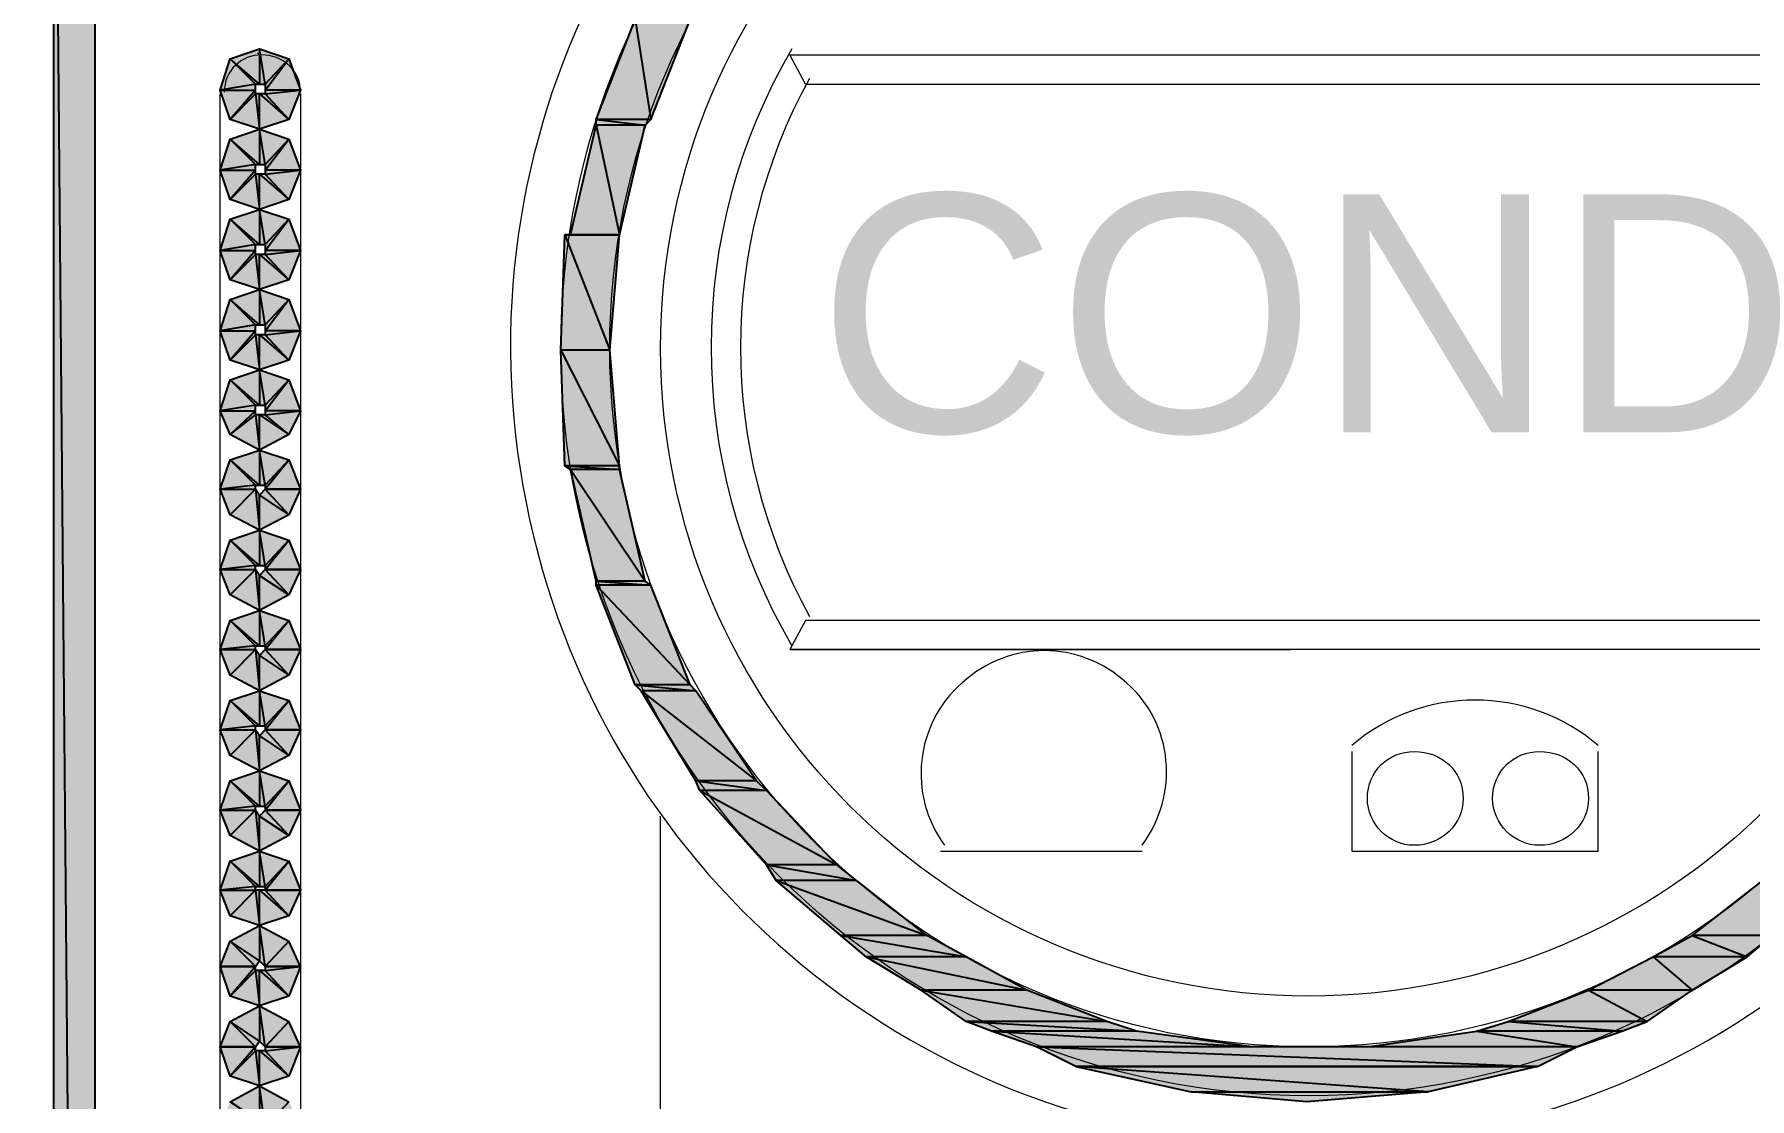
# Model space of a CAD drawing. Header units: millimetres. Extents: x 53 to 176, y -29 to 32.
# Drawn here: x 121.682 to 122.906, y -14.493 to -13.733 of the extents above; entities that cross this region are included whole.
import ezdxf

# ---------------------------------------------------------------- set-up
doc = ezdxf.new("R2010")
doc.units = ezdxf.units.MM
doc.layers.add('15 - Quadro de medição', color=6, linetype='Continuous')
doc.styles.add('Arial0', font='arial.ttf', dxfattribs={"height": 3.14658})

msp = doc.modelspace()

# ---------------------------------------------------------------- hatches: boundary and pattern name
at = {"layer": '15 - Quadro de medição', "true_color": 0x000007}
h = msp.add_hatch(color=7, dxfattribs=at)
h.paths.add_polyline_path([(121.7249, -13.3969), (121.6955, -13.3969), (121.7249, -16.7394)])
h.paths.add_polyline_path([(121.6955, -13.3969), (121.7249, -16.7394), (121.6955, -16.7394)])
h = msp.add_hatch(color=7, dxfattribs=at)
h.paths.add_polyline_path([(122.1495, -13.7224), (122.1104, -13.7224), (122.1216, -13.7936)])
h.paths.add_polyline_path([(122.1104, -13.7224), (122.1216, -13.7936), (122.0824, -13.7936)])
h = msp.add_hatch(color=7, dxfattribs=at)
h.paths.add_polyline_path([(121.8632, -13.7936), (121.8464, -13.7754), (121.8715, -13.7727)])
h.paths.add_polyline_path([(121.8464, -13.7754), (121.8715, -13.7727), (121.8464, -13.7727)])
h.paths.add_polyline_path([(121.8715, -13.7727), (121.8464, -13.7727), (121.8632, -13.7503)])
h.paths.add_polyline_path([(121.8464, -13.7727), (121.8632, -13.7503), (121.8464, -13.7685)])
h.paths.add_polyline_path([(121.8632, -13.7503), (121.8464, -13.7685), (121.8422, -13.7433)])
h.paths.add_polyline_path([(121.8464, -13.7685), (121.8422, -13.7433), (121.8422, -13.7685)])
h.paths.add_polyline_path([(121.8422, -13.7433), (121.8422, -13.7685), (121.8213, -13.7503)])
h.paths.add_polyline_path([(121.8422, -13.7685), (121.8213, -13.7503), (121.8394, -13.7685)])
h.paths.add_polyline_path([(121.8213, -13.7503), (121.8394, -13.7685), (121.8143, -13.7727)])
h.paths.add_polyline_path([(121.8394, -13.7685), (121.8143, -13.7727), (121.8394, -13.7727)])
h.paths.add_polyline_path([(121.8143, -13.7727), (121.8394, -13.7727), (121.8213, -13.7936)])
h.paths.add_polyline_path([(121.8394, -13.7727), (121.8213, -13.7936), (121.8394, -13.7754)])
h.paths.add_polyline_path([(121.8213, -13.7936), (121.8394, -13.7754), (121.8422, -13.8006)])
h.paths.add_polyline_path([(121.8394, -13.7754), (121.8422, -13.8006), (121.8422, -13.7754)])
h.paths.add_polyline_path([(121.8422, -13.8006), (121.8422, -13.7754), (121.8632, -13.7936)])
h.paths.add_polyline_path([(121.8422, -13.7754), (121.8632, -13.7936), (121.8464, -13.7754)])
h = msp.add_hatch(color=7, dxfattribs=at)
h.paths.add_polyline_path([(122.1216, -13.7936), (122.0824, -13.7936), (122.1174, -13.7978)])
h.paths.add_polyline_path([(122.0824, -13.7936), (122.1174, -13.7978), (122.0824, -13.7978)])
h = msp.add_hatch(color=7, dxfattribs=at)
h.paths.add_polyline_path([(121.8632, -13.8509), (121.8464, -13.8327), (121.8715, -13.8299)])
h.paths.add_polyline_path([(121.8464, -13.8327), (121.8715, -13.8299), (121.8464, -13.8299)])
h.paths.add_polyline_path([(121.8715, -13.8299), (121.8464, -13.8299), (121.8632, -13.8076)])
h.paths.add_polyline_path([(121.8464, -13.8299), (121.8632, -13.8076), (121.8464, -13.8257)])
h.paths.add_polyline_path([(121.8632, -13.8076), (121.8464, -13.8257), (121.8422, -13.8006)])
h.paths.add_polyline_path([(121.8464, -13.8257), (121.8422, -13.8006), (121.8422, -13.8257)])
h.paths.add_polyline_path([(121.8422, -13.8006), (121.8422, -13.8257), (121.8213, -13.8076)])
h.paths.add_polyline_path([(121.8422, -13.8257), (121.8213, -13.8076), (121.8394, -13.8257)])
h.paths.add_polyline_path([(121.8213, -13.8076), (121.8394, -13.8257), (121.8143, -13.8299)])
h.paths.add_polyline_path([(121.8394, -13.8257), (121.8143, -13.8299), (121.8394, -13.8299)])
h.paths.add_polyline_path([(121.8143, -13.8299), (121.8394, -13.8299), (121.8213, -13.8509)])
h.paths.add_polyline_path([(121.8394, -13.8299), (121.8213, -13.8509), (121.8394, -13.8327)])
h.paths.add_polyline_path([(121.8213, -13.8509), (121.8394, -13.8327), (121.8422, -13.8579)])
h.paths.add_polyline_path([(121.8394, -13.8327), (121.8422, -13.8579), (121.8422, -13.8327)])
h.paths.add_polyline_path([(121.8422, -13.8579), (121.8422, -13.8327), (121.8632, -13.8509)])
h.paths.add_polyline_path([(121.8422, -13.8327), (121.8632, -13.8509), (121.8464, -13.8327)])
h = msp.add_hatch(color=7, dxfattribs=at)
h.paths.add_polyline_path([(122.1174, -13.7978), (122.0824, -13.7978), (122.0992, -13.876)])
h.paths.add_polyline_path([(122.0824, -13.7978), (122.0992, -13.876), (122.0643, -13.876)])
h = msp.add_hatch(color=7, dxfattribs=at)
h.paths.add_polyline_path([(121.8632, -13.9081), (121.8464, -13.89), (121.8715, -13.8872)])
h.paths.add_polyline_path([(121.8464, -13.89), (121.8715, -13.8872), (121.8464, -13.8872)])
h.paths.add_polyline_path([(121.8715, -13.8872), (121.8464, -13.8872), (121.8632, -13.8648)])
h.paths.add_polyline_path([(121.8464, -13.8872), (121.8632, -13.8648), (121.8464, -13.883)])
h.paths.add_polyline_path([(121.8632, -13.8648), (121.8464, -13.883), (121.8422, -13.8579)])
h.paths.add_polyline_path([(121.8464, -13.883), (121.8422, -13.8579), (121.8422, -13.883)])
h.paths.add_polyline_path([(121.8422, -13.8579), (121.8422, -13.883), (121.8213, -13.8648)])
h.paths.add_polyline_path([(121.8422, -13.883), (121.8213, -13.8648), (121.8394, -13.883)])
h.paths.add_polyline_path([(121.8213, -13.8648), (121.8394, -13.883), (121.8143, -13.8872)])
h.paths.add_polyline_path([(121.8394, -13.883), (121.8143, -13.8872), (121.8394, -13.8872)])
h.paths.add_polyline_path([(121.8143, -13.8872), (121.8394, -13.8872), (121.8213, -13.9081)])
h.paths.add_polyline_path([(121.8394, -13.8872), (121.8213, -13.9081), (121.8394, -13.89)])
h.paths.add_polyline_path([(121.8213, -13.9081), (121.8394, -13.89), (121.8422, -13.9151)])
h.paths.add_polyline_path([(121.8394, -13.89), (121.8422, -13.9151), (121.8422, -13.89)])
h.paths.add_polyline_path([(121.8422, -13.9151), (121.8422, -13.89), (121.8632, -13.9081)])
h.paths.add_polyline_path([(121.8422, -13.89), (121.8632, -13.9081), (121.8464, -13.89)])
h = msp.add_hatch(color=7, dxfattribs=at)
h.paths.add_polyline_path([(122.0992, -13.876), (122.0601, -13.876), (122.0922, -13.9584)])
h.paths.add_polyline_path([(122.0601, -13.876), (122.0922, -13.9584), (122.0573, -13.9584)])
h = msp.add_hatch(color=7, dxfattribs=at)
h.paths.add_polyline_path([(121.8632, -13.9654), (121.8464, -13.9473), (121.8715, -13.9445)])
h.paths.add_polyline_path([(121.8464, -13.9473), (121.8715, -13.9445), (121.8464, -13.9445)])
h.paths.add_polyline_path([(121.8715, -13.9445), (121.8464, -13.9445), (121.8632, -13.9221)])
h.paths.add_polyline_path([(121.8464, -13.9445), (121.8632, -13.9221), (121.8464, -13.9403)])
h.paths.add_polyline_path([(121.8632, -13.9221), (121.8464, -13.9403), (121.8422, -13.9151)])
h.paths.add_polyline_path([(121.8464, -13.9403), (121.8422, -13.9151), (121.8422, -13.9403)])
h.paths.add_polyline_path([(121.8422, -13.9151), (121.8422, -13.9403), (121.8213, -13.9221)])
h.paths.add_polyline_path([(121.8422, -13.9403), (121.8213, -13.9221), (121.8394, -13.9403)])
h.paths.add_polyline_path([(121.8213, -13.9221), (121.8394, -13.9403), (121.8143, -13.9445)])
h.paths.add_polyline_path([(121.8394, -13.9403), (121.8143, -13.9445), (121.8394, -13.9445)])
h.paths.add_polyline_path([(121.8143, -13.9445), (121.8394, -13.9445), (121.8213, -13.9654)])
h.paths.add_polyline_path([(121.8394, -13.9445), (121.8213, -13.9654), (121.8394, -13.9473)])
h.paths.add_polyline_path([(121.8213, -13.9654), (121.8394, -13.9473), (121.8422, -13.9724)])
h.paths.add_polyline_path([(121.8394, -13.9473), (121.8422, -13.9724), (121.8422, -13.9473)])
h.paths.add_polyline_path([(121.8422, -13.9724), (121.8422, -13.9473), (121.8632, -13.9654)])
h.paths.add_polyline_path([(121.8422, -13.9473), (121.8632, -13.9654), (121.8464, -13.9473)])
h = msp.add_hatch(color=7, dxfattribs=at)
h.paths.add_polyline_path([(122.0922, -13.9584), (122.0573, -13.9584), (122.0992, -14.0408)])
h.paths.add_polyline_path([(122.0573, -13.9584), (122.0992, -14.0408), (122.0601, -14.0408)])
h = msp.add_hatch(color=7, dxfattribs=at)
h.paths.add_polyline_path([(121.8632, -14.0185), (121.8464, -14.0045), (121.8715, -14.0017)])
h.paths.add_polyline_path([(121.8464, -14.0045), (121.8715, -14.0017), (121.8464, -14.0017)])
h.paths.add_polyline_path([(121.8715, -14.0017), (121.8464, -14.0017), (121.8632, -13.9794)])
h.paths.add_polyline_path([(121.8464, -14.0017), (121.8632, -13.9794), (121.8464, -13.9975)])
h.paths.add_polyline_path([(121.8632, -13.9794), (121.8464, -13.9975), (121.8422, -13.9724)])
h.paths.add_polyline_path([(121.8464, -13.9975), (121.8422, -13.9724), (121.8422, -13.9975)])
h.paths.add_polyline_path([(121.8422, -13.9724), (121.8422, -13.9975), (121.8213, -13.9794)])
h.paths.add_polyline_path([(121.8422, -13.9975), (121.8213, -13.9794), (121.8394, -13.9975)])
h.paths.add_polyline_path([(121.8213, -13.9794), (121.8394, -13.9975), (121.8143, -14.0017)])
h.paths.add_polyline_path([(121.8394, -13.9975), (121.8143, -14.0017), (121.8394, -14.0017)])
h.paths.add_polyline_path([(121.8143, -14.0017), (121.8394, -14.0017), (121.8213, -14.0185)])
h.paths.add_polyline_path([(121.8394, -14.0017), (121.8213, -14.0185), (121.8394, -14.0045)])
h.paths.add_polyline_path([(121.8213, -14.0185), (121.8394, -14.0045), (121.8422, -14.0297)])
h.paths.add_polyline_path([(121.8394, -14.0045), (121.8422, -14.0297), (121.8422, -14.0045)])
h.paths.add_polyline_path([(121.8422, -14.0297), (121.8422, -14.0045), (121.8632, -14.0185)])
h.paths.add_polyline_path([(121.8422, -14.0045), (121.8632, -14.0185), (121.8464, -14.0045)])
h = msp.add_hatch(color=7, dxfattribs=at)
h.paths.add_polyline_path([(121.8715, -14.0576), (121.8464, -14.0576), (121.8632, -14.0366)])
h.paths.add_polyline_path([(121.8464, -14.0576), (121.8632, -14.0366), (121.8464, -14.0548)])
h.paths.add_polyline_path([(121.8632, -14.0366), (121.8464, -14.0548), (121.8422, -14.0297)])
h.paths.add_polyline_path([(121.8464, -14.0548), (121.8422, -14.0297), (121.8422, -14.0548)])
h.paths.add_polyline_path([(121.8422, -14.0297), (121.8422, -14.0548), (121.8213, -14.0366)])
h.paths.add_polyline_path([(121.8422, -14.0548), (121.8213, -14.0366), (121.8394, -14.0548)])
h.paths.add_polyline_path([(121.8213, -14.0366), (121.8394, -14.0548), (121.8143, -14.0576)])
h.paths.add_polyline_path([(121.8394, -14.0548), (121.8143, -14.0576), (121.8394, -14.0576)])
h.paths.add_polyline_path([(121.8143, -14.0576), (121.8394, -14.0576), (121.8213, -14.0758)])
h = msp.add_hatch(color=7, dxfattribs=at)
h.paths.add_polyline_path([(122.0992, -14.0408), (122.0601, -14.0408), (122.0992, -14.0436)])
h.paths.add_polyline_path([(122.0601, -14.0408), (122.0992, -14.0436), (122.0643, -14.0436)])
h = msp.add_hatch(color=7, dxfattribs=at)
h.paths.add_polyline_path([(122.0992, -14.0436), (122.0643, -14.0436), (122.1174, -14.1232)])
h.paths.add_polyline_path([(122.0643, -14.0436), (122.1174, -14.1232), (122.0824, -14.1232)])
h = msp.add_hatch(color=7, dxfattribs=at)
h.paths.add_polyline_path([(121.8213, -14.0758), (121.8394, -14.0576), (121.8422, -14.0869)])
h.paths.add_polyline_path([(121.8394, -14.0576), (121.8422, -14.0869), (121.8422, -14.0618)])
h.paths.add_polyline_path([(121.8422, -14.0869), (121.8422, -14.0618), (121.8632, -14.0758)])
h.paths.add_polyline_path([(121.8422, -14.0618), (121.8632, -14.0758), (121.8464, -14.0576)])
h.paths.add_polyline_path([(121.8632, -14.0758), (121.8464, -14.0576), (121.8715, -14.0576)])
h = msp.add_hatch(color=7, dxfattribs=at)
h.paths.add_polyline_path([(121.8715, -14.1149), (121.8464, -14.1149), (121.8632, -14.0939)])
h.paths.add_polyline_path([(121.8464, -14.1149), (121.8632, -14.0939), (121.8464, -14.1121)])
h.paths.add_polyline_path([(121.8632, -14.0939), (121.8464, -14.1121), (121.8422, -14.0869)])
h.paths.add_polyline_path([(121.8464, -14.1121), (121.8422, -14.0869), (121.8422, -14.1121)])
h.paths.add_polyline_path([(121.8422, -14.0869), (121.8422, -14.1121), (121.8213, -14.0939)])
h.paths.add_polyline_path([(121.8422, -14.1121), (121.8213, -14.0939), (121.8394, -14.1121)])
h.paths.add_polyline_path([(121.8213, -14.0939), (121.8394, -14.1121), (121.8143, -14.1149)])
h.paths.add_polyline_path([(121.8394, -14.1121), (121.8143, -14.1149), (121.8394, -14.1149)])
h.paths.add_polyline_path([(121.8143, -14.1149), (121.8394, -14.1149), (121.8213, -14.133)])
h = msp.add_hatch(color=7, dxfattribs=at)
h.paths.add_polyline_path([(121.8213, -14.133), (121.8394, -14.1149), (121.8422, -14.1442)])
h.paths.add_polyline_path([(121.8394, -14.1149), (121.8422, -14.1442), (121.8422, -14.1191)])
h.paths.add_polyline_path([(121.8422, -14.1442), (121.8422, -14.1191), (121.8632, -14.133)])
h.paths.add_polyline_path([(121.8422, -14.1191), (121.8632, -14.133), (121.8464, -14.1149)])
h.paths.add_polyline_path([(121.8632, -14.133), (121.8464, -14.1149), (121.8715, -14.1149)])
h = msp.add_hatch(color=7, dxfattribs=at)
h.paths.add_polyline_path([(122.1174, -14.1232), (122.0824, -14.1232), (122.1216, -14.126)])
h.paths.add_polyline_path([(122.0824, -14.1232), (122.1216, -14.126), (122.0824, -14.126)])
h = msp.add_hatch(color=7, dxfattribs=at)
h.paths.add_polyline_path([(122.1216, -14.126), (122.0824, -14.126), (122.1495, -14.1973)])
h.paths.add_polyline_path([(122.0824, -14.126), (122.1495, -14.1973), (122.1104, -14.1973)])
h = msp.add_hatch(color=7, dxfattribs=at)
h.paths.add_polyline_path([(121.8715, -14.1721), (121.8464, -14.1721), (121.8632, -14.1512)])
h.paths.add_polyline_path([(121.8464, -14.1721), (121.8632, -14.1512), (121.8464, -14.1693)])
h.paths.add_polyline_path([(121.8632, -14.1512), (121.8464, -14.1693), (121.8422, -14.1442)])
h.paths.add_polyline_path([(121.8464, -14.1693), (121.8422, -14.1442), (121.8422, -14.1693)])
h.paths.add_polyline_path([(121.8422, -14.1442), (121.8422, -14.1693), (121.8213, -14.1512)])
h.paths.add_polyline_path([(121.8422, -14.1693), (121.8213, -14.1512), (121.8394, -14.1693)])
h.paths.add_polyline_path([(121.8213, -14.1512), (121.8394, -14.1693), (121.8143, -14.1721)])
h.paths.add_polyline_path([(121.8394, -14.1693), (121.8143, -14.1721), (121.8394, -14.1721)])
h.paths.add_polyline_path([(121.8143, -14.1721), (121.8394, -14.1721), (121.8213, -14.1903)])
h = msp.add_hatch(color=7, dxfattribs=at)
h.paths.add_polyline_path([(121.8213, -14.1903), (121.8394, -14.1721), (121.8422, -14.2015)])
h.paths.add_polyline_path([(121.8394, -14.1721), (121.8422, -14.2015), (121.8422, -14.1763)])
h.paths.add_polyline_path([(121.8422, -14.2015), (121.8422, -14.1763), (121.8632, -14.1903)])
h.paths.add_polyline_path([(121.8422, -14.1763), (121.8632, -14.1903), (121.8464, -14.1721)])
h.paths.add_polyline_path([(121.8632, -14.1903), (121.8464, -14.1721), (121.8715, -14.1721)])
h = msp.add_hatch(color=7, dxfattribs=at)
h.paths.add_polyline_path([(122.1495, -14.1973), (122.1104, -14.1973), (122.1537, -14.2015)])
h.paths.add_polyline_path([(122.1104, -14.1973), (122.1537, -14.2015), (122.1146, -14.2015)])
h = msp.add_hatch(color=7, dxfattribs=at)
h.paths.add_polyline_path([(121.8715, -14.2294), (121.8464, -14.2294), (121.8632, -14.2084)])
h.paths.add_polyline_path([(121.8464, -14.2294), (121.8632, -14.2084), (121.8464, -14.2266)])
h.paths.add_polyline_path([(121.8632, -14.2084), (121.8464, -14.2266), (121.8422, -14.2015)])
h.paths.add_polyline_path([(121.8464, -14.2266), (121.8422, -14.2015), (121.8422, -14.2266)])
h.paths.add_polyline_path([(121.8422, -14.2015), (121.8422, -14.2266), (121.8213, -14.2084)])
h.paths.add_polyline_path([(121.8422, -14.2266), (121.8213, -14.2084), (121.8394, -14.2266)])
h.paths.add_polyline_path([(121.8213, -14.2084), (121.8394, -14.2266), (121.8143, -14.2294)])
h.paths.add_polyline_path([(121.8394, -14.2266), (121.8143, -14.2294), (121.8394, -14.2294)])
h.paths.add_polyline_path([(121.8143, -14.2294), (121.8394, -14.2294), (121.8213, -14.2476)])
h = msp.add_hatch(color=7, dxfattribs=at)
h.paths.add_polyline_path([(122.1537, -14.2015), (122.1146, -14.2015), (122.197, -14.2657)])
h.paths.add_polyline_path([(122.1146, -14.2015), (122.197, -14.2657), (122.1537, -14.2657)])
h = msp.add_hatch(color=7, dxfattribs=at)
h.paths.add_polyline_path([(121.8213, -14.2476), (121.8394, -14.2294), (121.8422, -14.2587)])
h.paths.add_polyline_path([(121.8394, -14.2294), (121.8422, -14.2587), (121.8422, -14.2336)])
h.paths.add_polyline_path([(121.8422, -14.2587), (121.8422, -14.2336), (121.8632, -14.2476)])
h.paths.add_polyline_path([(121.8422, -14.2336), (121.8632, -14.2476), (121.8464, -14.2294)])
h.paths.add_polyline_path([(121.8632, -14.2476), (121.8464, -14.2294), (121.8715, -14.2294)])
h = msp.add_hatch(color=7, dxfattribs=at)
h.paths.add_polyline_path([(121.8715, -14.2867), (121.8464, -14.2867), (121.8632, -14.2657)])
h.paths.add_polyline_path([(121.8464, -14.2867), (121.8632, -14.2657), (121.8464, -14.2839)])
h.paths.add_polyline_path([(121.8632, -14.2657), (121.8464, -14.2839), (121.8422, -14.2587)])
h.paths.add_polyline_path([(121.8464, -14.2839), (121.8422, -14.2587), (121.8422, -14.2839)])
h.paths.add_polyline_path([(121.8422, -14.2587), (121.8422, -14.2839), (121.8213, -14.2657)])
h.paths.add_polyline_path([(121.8422, -14.2839), (121.8213, -14.2657), (121.8394, -14.2839)])
h.paths.add_polyline_path([(121.8213, -14.2657), (121.8394, -14.2839), (121.8143, -14.2867)])
h.paths.add_polyline_path([(121.8394, -14.2839), (121.8143, -14.2867), (121.8394, -14.2867)])
h.paths.add_polyline_path([(121.8143, -14.2867), (121.8394, -14.2867), (121.8213, -14.3048)])
h = msp.add_hatch(color=7, dxfattribs=at)
h.paths.add_polyline_path([(122.197, -14.2657), (122.1537, -14.2657), (122.204, -14.2727)])
h.paths.add_polyline_path([(122.1537, -14.2657), (122.204, -14.2727), (122.1565, -14.2727)])
h = msp.add_hatch(color=7, dxfattribs=at)
h.paths.add_polyline_path([(122.204, -14.2727), (122.1565, -14.2727), (122.2543, -14.3258)])
h.paths.add_polyline_path([(122.1565, -14.2727), (122.2543, -14.3258), (122.204, -14.3258)])
h = msp.add_hatch(color=7, dxfattribs=at)
h.paths.add_polyline_path([(121.8213, -14.3048), (121.8394, -14.2867), (121.8422, -14.316)])
h.paths.add_polyline_path([(121.8394, -14.2867), (121.8422, -14.316), (121.8422, -14.2909)])
h.paths.add_polyline_path([(121.8422, -14.316), (121.8422, -14.2909), (121.8632, -14.3048)])
h.paths.add_polyline_path([(121.8422, -14.2909), (121.8632, -14.3048), (121.8464, -14.2867)])
h.paths.add_polyline_path([(121.8632, -14.3048), (121.8464, -14.2867), (121.8715, -14.2867)])
h = msp.add_hatch(color=7, dxfattribs=at)
h.paths.add_polyline_path([(121.8715, -14.3439), (121.8464, -14.3439), (121.8632, -14.323)])
h.paths.add_polyline_path([(121.8464, -14.3439), (121.8632, -14.323), (121.8464, -14.3411)])
h.paths.add_polyline_path([(121.8632, -14.323), (121.8464, -14.3411), (121.8422, -14.316)])
h.paths.add_polyline_path([(121.8464, -14.3411), (121.8422, -14.316), (121.8422, -14.3411)])
h.paths.add_polyline_path([(121.8422, -14.316), (121.8422, -14.3411), (121.8213, -14.323)])
h.paths.add_polyline_path([(121.8422, -14.3411), (121.8213, -14.323), (121.8394, -14.3411)])
h.paths.add_polyline_path([(121.8213, -14.323), (121.8394, -14.3411), (121.8143, -14.3439)])
h.paths.add_polyline_path([(121.8394, -14.3411), (121.8143, -14.3439), (121.8394, -14.3439)])
h.paths.add_polyline_path([(121.8143, -14.3439), (121.8394, -14.3439), (121.8213, -14.3621)])
h = msp.add_hatch(color=7, dxfattribs=at)
h.paths.add_polyline_path([(122.2543, -14.3258), (122.204, -14.3258), (122.2682, -14.3369)])
h.paths.add_polyline_path([(122.204, -14.3258), (122.2682, -14.3369), (122.211, -14.3369)])
h = msp.add_hatch(color=7, dxfattribs=at)
h.paths.add_polyline_path([(121.8213, -14.3621), (121.8394, -14.3439), (121.8422, -14.3691)])
h.paths.add_polyline_path([(121.8394, -14.3439), (121.8422, -14.3691), (121.8422, -14.3439)])
h.paths.add_polyline_path([(121.8422, -14.3691), (121.8422, -14.3439), (121.8632, -14.3621)])
h.paths.add_polyline_path([(121.8422, -14.3439), (121.8632, -14.3621), (121.8464, -14.3439)])
h.paths.add_polyline_path([(121.8632, -14.3621), (121.8464, -14.3439), (121.8715, -14.3439)])
h = msp.add_hatch(color=7, dxfattribs=at)
h.paths.add_polyline_path([(122.2682, -14.3369), (122.211, -14.3369), (122.3185, -14.3761)])
h.paths.add_polyline_path([(122.211, -14.3369), (122.3185, -14.3761), (122.257, -14.3761)])
h = msp.add_hatch(color=7, dxfattribs=at)
h.paths.add_polyline_path([(122.9694, -14.3369), (122.9149, -14.3369), (122.9219, -14.3761)])
h.paths.add_polyline_path([(122.9149, -14.3369), (122.9219, -14.3761), (122.8646, -14.3761)])
h = msp.add_hatch(color=7, dxfattribs=at)
h.paths.add_polyline_path([(121.8715, -14.3984), (121.8632, -14.3802), (121.8464, -14.3984)])
h.paths.add_polyline_path([(121.8632, -14.3802), (121.8464, -14.3984), (121.8422, -14.3691)])
h.paths.add_polyline_path([(121.8464, -14.3984), (121.8422, -14.3691), (121.8422, -14.3942)])
h.paths.add_polyline_path([(121.8422, -14.3691), (121.8422, -14.3942), (121.8213, -14.3802)])
h.paths.add_polyline_path([(121.8422, -14.3942), (121.8213, -14.3802), (121.8394, -14.3984)])
h.paths.add_polyline_path([(121.8213, -14.3802), (121.8394, -14.3984), (121.8143, -14.3984)])
h = msp.add_hatch(color=7, dxfattribs=at)
h.paths.add_polyline_path([(122.3185, -14.3761), (122.257, -14.3761), (122.3464, -14.3914)])
h.paths.add_polyline_path([(122.257, -14.3761), (122.3464, -14.3914), (122.2752, -14.3914)])
h = msp.add_hatch(color=7, dxfattribs=at)
h.paths.add_polyline_path([(122.9219, -14.3761), (122.8646, -14.3761), (122.9037, -14.3914)])
h.paths.add_polyline_path([(122.8646, -14.3761), (122.9037, -14.3914), (122.8367, -14.3914)])
h = msp.add_hatch(color=7, dxfattribs=at)
h.paths.add_polyline_path([(122.3464, -14.3914), (122.2752, -14.3914), (122.3897, -14.4152)])
h.paths.add_polyline_path([(122.2752, -14.3914), (122.3897, -14.4152), (122.3143, -14.4152)])
h = msp.add_hatch(color=7, dxfattribs=at)
h.paths.add_polyline_path([(122.9037, -14.3914), (122.8367, -14.3914), (122.8646, -14.4152)])
h.paths.add_polyline_path([(122.8367, -14.3914), (122.8646, -14.4152), (122.7906, -14.4152)])
h = msp.add_hatch(color=7, dxfattribs=at)
h.paths.add_polyline_path([(121.8143, -14.3984), (121.8394, -14.3984), (121.8213, -14.4194)])
h.paths.add_polyline_path([(121.8394, -14.3984), (121.8213, -14.4194), (121.8394, -14.4012)])
h.paths.add_polyline_path([(121.8213, -14.4194), (121.8394, -14.4012), (121.8422, -14.4263)])
h.paths.add_polyline_path([(121.8394, -14.4012), (121.8422, -14.4263), (121.8422, -14.4012)])
h.paths.add_polyline_path([(121.8422, -14.4263), (121.8422, -14.4012), (121.8632, -14.4194)])
h.paths.add_polyline_path([(121.8422, -14.4012), (121.8632, -14.4194), (121.8464, -14.4012)])
h.paths.add_polyline_path([(121.8632, -14.4194), (121.8464, -14.4012), (121.8715, -14.3984)])
h.paths.add_polyline_path([(121.8464, -14.4012), (121.8715, -14.3984), (121.8464, -14.3984)])
h = msp.add_hatch(color=7, dxfattribs=at)
h.paths.add_polyline_path([(122.3897, -14.4152), (122.3143, -14.4152), (122.447, -14.4375)])
h.paths.add_polyline_path([(122.3143, -14.4152), (122.447, -14.4375), (122.3464, -14.4375)])
h = msp.add_hatch(color=7, dxfattribs=at)
h.paths.add_polyline_path([(122.8646, -14.4152), (122.7906, -14.4152), (122.8325, -14.4375)])
h.paths.add_polyline_path([(122.7906, -14.4152), (122.8325, -14.4375), (122.7333, -14.4375)])
h = msp.add_hatch(color=7, dxfattribs=at)
h.paths.add_polyline_path([(121.8715, -14.4557), (121.8632, -14.4375), (121.8464, -14.4557)])
h.paths.add_polyline_path([(121.8632, -14.4375), (121.8464, -14.4557), (121.8422, -14.4263)])
h.paths.add_polyline_path([(121.8464, -14.4557), (121.8422, -14.4263), (121.8422, -14.4515)])
h.paths.add_polyline_path([(121.8422, -14.4263), (121.8422, -14.4515), (121.8213, -14.4375)])
h.paths.add_polyline_path([(121.8422, -14.4515), (121.8213, -14.4375), (121.8394, -14.4557)])
h.paths.add_polyline_path([(121.8213, -14.4375), (121.8394, -14.4557), (121.8143, -14.4557)])
h = msp.add_hatch(color=7, dxfattribs=at)
h.paths.add_polyline_path([(122.447, -14.4375), (122.3464, -14.4375), (122.468, -14.4445)])
h.paths.add_polyline_path([(122.3464, -14.4375), (122.468, -14.4445), (122.3646, -14.4445)])
h = msp.add_hatch(color=7, dxfattribs=at)
h.paths.add_polyline_path([(122.8325, -14.4375), (122.7333, -14.4375), (122.8144, -14.4445)])
h.paths.add_polyline_path([(122.7333, -14.4375), (122.8144, -14.4445), (122.711, -14.4445)])
h = msp.add_hatch(color=7, dxfattribs=at)
h.paths.add_polyline_path([(121.8143, -14.4557), (121.8394, -14.4557), (121.8213, -14.4766)])
h.paths.add_polyline_path([(121.8394, -14.4557), (121.8213, -14.4766), (121.8394, -14.4585)])
h.paths.add_polyline_path([(121.8213, -14.4766), (121.8394, -14.4585), (121.8422, -14.4836)])
h.paths.add_polyline_path([(121.8394, -14.4585), (121.8422, -14.4836), (121.8422, -14.4585)])
h.paths.add_polyline_path([(121.8422, -14.4836), (121.8422, -14.4585), (121.8632, -14.4766)])
h.paths.add_polyline_path([(121.8422, -14.4585), (121.8632, -14.4766), (121.8464, -14.4585)])
h.paths.add_polyline_path([(121.8632, -14.4766), (121.8464, -14.4585), (121.8715, -14.4557)])
h.paths.add_polyline_path([(121.8464, -14.4585), (121.8715, -14.4557), (121.8464, -14.4557)])
h = msp.add_hatch(color=7, dxfattribs=at)
h.paths.add_polyline_path([(122.468, -14.4445), (122.3646, -14.4445), (122.5504, -14.4557)])
h.paths.add_polyline_path([(122.3646, -14.4445), (122.5504, -14.4557), (122.3967, -14.4557)])
h = msp.add_hatch(color=7, dxfattribs=at)
h.paths.add_polyline_path([(122.7822, -14.4557), (122.3967, -14.4557), (122.7543, -14.4696)])
h.paths.add_polyline_path([(122.3967, -14.4557), (122.7543, -14.4696), (122.4247, -14.4696)])
h = msp.add_hatch(color=7, dxfattribs=at)
h.paths.add_polyline_path([(122.8144, -14.4445), (122.711, -14.4445), (122.7822, -14.4557)])
h.paths.add_polyline_path([(122.711, -14.4445), (122.7822, -14.4557), (122.6328, -14.4557)])
h = msp.add_hatch(color=7, dxfattribs=at)
h.paths.add_polyline_path([(122.4247, -14.4696), (122.5071, -14.4878), (122.6761, -14.4878)])
h.paths.add_polyline_path([(122.5071, -14.4878), (122.6761, -14.4878), (122.5895, -14.4948)])
msp.add_hatch(color=7, dxfattribs=at).paths.add_polyline_path([(122.4247, -14.4696), (122.7543, -14.4696), (122.6761, -14.4878)])
h = msp.add_hatch(color=7, dxfattribs=at)
h.paths.add_polyline_path([(121.8715, -14.5129), (121.8632, -14.4948), (121.8464, -14.5129)])
h.paths.add_polyline_path([(121.8632, -14.4948), (121.8464, -14.5129), (121.8422, -14.4836)])
h.paths.add_polyline_path([(121.8464, -14.5129), (121.8422, -14.4836), (121.8422, -14.5087)])
h.paths.add_polyline_path([(121.8422, -14.4836), (121.8422, -14.5087), (121.8213, -14.4948)])
h.paths.add_polyline_path([(121.8422, -14.5087), (121.8213, -14.4948), (121.8394, -14.5129)])
h.paths.add_polyline_path([(121.8213, -14.4948), (121.8394, -14.5129), (121.8143, -14.5129)])

# ---------------------------------------------------------------- linework, layer by layer
at = {"layer": '15 - Quadro de medição', "color": 7, "linetype": 'Continuous', "lineweight": 20, "true_color": 0x000007}
for points in [[(121.7249, -16.7394), (121.7249, -13.1818), (121.7249, -13.1818)], [(121.6955, -13.3969), (121.6955, -16.7394), (121.7249, -16.7394), (121.6816, -16.7394)], [(121.8422, -13.7475), (121.8408, -13.7461), (121.8408, -13.7461)], [(122.2319, -13.7685), (122.2207, -13.7475), (122.2207, -13.7475)], [(122.2207, -13.7475), (122.961, -13.7475), (122.961, -13.7475)], [(122.2319, -13.7685), (122.947, -13.7685), (122.947, -13.7685)], [(121.8143, -14.6833), (121.8143, -13.7754), (121.8143, -13.7754)], [(121.8715, -13.7754), (121.8715, -14.6833), (121.8715, -14.6833)], [(122.2319, -14.1512), (122.2207, -14.1721), (122.2207, -14.1721)], [(122.947, -14.1512), (122.2319, -14.1512), (122.2319, -14.1512)], [(122.961, -14.1721), (122.2207, -14.1721), (122.2207, -14.1721)], [(122.2207, -14.1721), (122.5783, -14.1721), (122.5783, -14.1721)], [(121.8422, -14.2126), (121.8422, -14.2015), (121.8422, -14.2015)], [(122.6216, -14.2448), (122.6216, -14.316), (122.7976, -14.316), (122.7976, -14.2448)], [(122.1285, -14.6372), (122.1285, -14.2909), (122.1285, -14.2909)], [(122.3283, -14.316), (122.4721, -14.316), (122.4721, -14.316)]]:
    msp.add_lwpolyline(points, dxfattribs=at)
at = {"layer": '15 - Quadro de medição', "color": 7, "linetype": 'Continuous', "lineweight": -2, "true_color": 0x000007}
for points in [[(121.7249, -13.3969), (121.6955, -13.3969), (121.7249, -16.7394)], [(121.6955, -13.3969), (121.7249, -16.7394), (121.6955, -16.7394)], [(122.1104, -13.7224), (122.1216, -13.7936), (122.0824, -13.7936)], [(122.1495, -13.7224), (122.1104, -13.7224), (122.1216, -13.7936)], [(121.8422, -13.7433), (121.8422, -13.7685), (121.8213, -13.7503)], [(121.8632, -13.7503), (121.8464, -13.7685), (121.8422, -13.7433)], [(121.8464, -13.7685), (121.8422, -13.7433), (121.8422, -13.7685)], [(121.8213, -13.7503), (121.8394, -13.7685), (121.8143, -13.7727)], [(121.8422, -13.7685), (121.8213, -13.7503), (121.8394, -13.7685)], [(121.8715, -13.7727), (121.8464, -13.7727), (121.8632, -13.7503)], [(121.8464, -13.7727), (121.8632, -13.7503), (121.8464, -13.7685)], [(121.8394, -13.7685), (121.8143, -13.7727), (121.8394, -13.7727)], [(121.8143, -13.7727), (121.8394, -13.7727), (121.8213, -13.7936)], [(121.8394, -13.7727), (121.8213, -13.7936), (121.8394, -13.7754)], [(121.8213, -13.7936), (121.8394, -13.7754), (121.8422, -13.8006)], [(121.8394, -13.7754), (121.8422, -13.8006), (121.8422, -13.7754)], [(121.8422, -13.8006), (121.8422, -13.7754), (121.8632, -13.7936)], [(121.8422, -13.7754), (121.8632, -13.7936), (121.8464, -13.7754)], [(121.8632, -13.7936), (121.8464, -13.7754), (121.8715, -13.7727)], [(121.8464, -13.7754), (121.8715, -13.7727), (121.8464, -13.7727)], [(122.1216, -13.7936), (122.0824, -13.7936), (122.1174, -13.7978)], [(122.0824, -13.7936), (122.1174, -13.7978), (122.0824, -13.7978)], [(121.8422, -13.8006), (121.8422, -13.8257), (121.8213, -13.8076)], [(121.8632, -13.8076), (121.8464, -13.8257), (121.8422, -13.8006)], [(121.8464, -13.8257), (121.8422, -13.8006), (121.8422, -13.8257)], [(122.0824, -13.7978), (122.0992, -13.876), (122.0643, -13.876)], [(122.1174, -13.7978), (122.0824, -13.7978), (122.0992, -13.876)], [(121.8213, -13.8076), (121.8394, -13.8257), (121.8143, -13.8299)], [(121.8422, -13.8257), (121.8213, -13.8076), (121.8394, -13.8257)], [(121.8715, -13.8299), (121.8464, -13.8299), (121.8632, -13.8076)], [(121.8464, -13.8299), (121.8632, -13.8076), (121.8464, -13.8257)], [(121.8394, -13.8257), (121.8143, -13.8299), (121.8394, -13.8299)], [(121.8143, -13.8299), (121.8394, -13.8299), (121.8213, -13.8509)], [(121.8394, -13.8299), (121.8213, -13.8509), (121.8394, -13.8327)], [(121.8632, -13.8509), (121.8464, -13.8327), (121.8715, -13.8299)], [(121.8464, -13.8327), (121.8715, -13.8299), (121.8464, -13.8299)], [(121.8213, -13.8509), (121.8394, -13.8327), (121.8422, -13.8579)], [(121.8394, -13.8327), (121.8422, -13.8579), (121.8422, -13.8327)], [(121.8422, -13.8579), (121.8422, -13.8327), (121.8632, -13.8509)], [(121.8422, -13.8327), (121.8632, -13.8509), (121.8464, -13.8327)], [(121.8213, -13.8648), (121.8394, -13.883), (121.8143, -13.8872)], [(121.8422, -13.8579), (121.8422, -13.883), (121.8213, -13.8648)], [(121.8422, -13.883), (121.8213, -13.8648), (121.8394, -13.883)], [(121.8632, -13.8648), (121.8464, -13.883), (121.8422, -13.8579)], [(121.8464, -13.883), (121.8422, -13.8579), (121.8422, -13.883)], [(121.8715, -13.8872), (121.8464, -13.8872), (121.8632, -13.8648)], [(121.8464, -13.8872), (121.8632, -13.8648), (121.8464, -13.883)], [(122.0601, -13.876), (122.0922, -13.9584), (122.0573, -13.9584)], [(122.0643, -13.876), (122.0992, -13.876), (122.0601, -13.876)], [(122.0992, -13.876), (122.0601, -13.876), (122.0922, -13.9584)], [(122.0992, -13.876), (122.0643, -13.876)], [(121.8394, -13.883), (121.8143, -13.8872), (121.8394, -13.8872)], [(121.8143, -13.8872), (121.8394, -13.8872), (121.8213, -13.9081)], [(121.8394, -13.8872), (121.8213, -13.9081), (121.8394, -13.89)], [(121.8213, -13.9081), (121.8394, -13.89), (121.8422, -13.9151)], [(121.8394, -13.89), (121.8422, -13.9151), (121.8422, -13.89)], [(121.8422, -13.9151), (121.8422, -13.89), (121.8632, -13.9081)], [(121.8422, -13.89), (121.8632, -13.9081), (121.8464, -13.89)], [(121.8632, -13.9081), (121.8464, -13.89), (121.8715, -13.8872)], [(121.8464, -13.89), (121.8715, -13.8872), (121.8464, -13.8872)], [(121.8422, -13.9151), (121.8422, -13.9403), (121.8213, -13.9221)], [(121.8632, -13.9221), (121.8464, -13.9403), (121.8422, -13.9151)], [(121.8464, -13.9403), (121.8422, -13.9151), (121.8422, -13.9403)], [(121.8213, -13.9221), (121.8394, -13.9403), (121.8143, -13.9445)], [(121.8422, -13.9403), (121.8213, -13.9221), (121.8394, -13.9403)], [(121.8715, -13.9445), (121.8464, -13.9445), (121.8632, -13.9221)], [(121.8464, -13.9445), (121.8632, -13.9221), (121.8464, -13.9403)], [(121.8394, -13.9403), (121.8143, -13.9445), (121.8394, -13.9445)], [(121.8143, -13.9445), (121.8394, -13.9445), (121.8213, -13.9654)], [(121.8394, -13.9445), (121.8213, -13.9654), (121.8394, -13.9473)], [(121.8213, -13.9654), (121.8394, -13.9473), (121.8422, -13.9724)], [(121.8394, -13.9473), (121.8422, -13.9724), (121.8422, -13.9473)], [(121.8422, -13.9724), (121.8422, -13.9473), (121.8632, -13.9654)], [(121.8422, -13.9473), (121.8632, -13.9654), (121.8464, -13.9473)], [(121.8632, -13.9654), (121.8464, -13.9473), (121.8715, -13.9445)], [(121.8464, -13.9473), (121.8715, -13.9445), (121.8464, -13.9445)], [(122.0922, -13.9584), (122.0573, -13.9584), (122.0992, -14.0408)], [(122.0573, -13.9584), (122.0992, -14.0408), (122.0601, -14.0408)], [(121.8422, -13.9724), (121.8422, -13.9975), (121.8213, -13.9794)], [(121.8632, -13.9794), (121.8464, -13.9975), (121.8422, -13.9724)], [(121.8464, -13.9975), (121.8422, -13.9724), (121.8422, -13.9975)], [(121.8213, -13.9794), (121.8394, -13.9975), (121.8143, -14.0017)], [(121.8422, -13.9975), (121.8213, -13.9794), (121.8394, -13.9975)], [(121.8715, -14.0017), (121.8464, -14.0017), (121.8632, -13.9794)], [(121.8464, -14.0017), (121.8632, -13.9794), (121.8464, -13.9975)], [(121.8394, -13.9975), (121.8143, -14.0017), (121.8394, -14.0017)], [(121.8143, -14.0017), (121.8394, -14.0017), (121.8213, -14.0185)], [(121.8394, -14.0017), (121.8213, -14.0185), (121.8394, -14.0045)], [(121.8632, -14.0185), (121.8464, -14.0045), (121.8715, -14.0017)], [(121.8464, -14.0045), (121.8715, -14.0017), (121.8464, -14.0017)], [(121.8213, -14.0185), (121.8394, -14.0045), (121.8422, -14.0297)], [(121.8394, -14.0045), (121.8422, -14.0297), (121.8422, -14.0045)], [(121.8422, -14.0297), (121.8422, -14.0045), (121.8632, -14.0185)], [(121.8422, -14.0045), (121.8632, -14.0185), (121.8464, -14.0045)], [(121.8213, -14.0366), (121.8394, -14.0548), (121.8143, -14.0576)], [(121.8422, -14.0297), (121.8422, -14.0548), (121.8213, -14.0366)], [(121.8422, -14.0548), (121.8213, -14.0366), (121.8394, -14.0548)], [(121.8632, -14.0366), (121.8464, -14.0548), (121.8422, -14.0297)], [(121.8464, -14.0548), (121.8422, -14.0297), (121.8422, -14.0548)], [(121.8715, -14.0576), (121.8464, -14.0576), (121.8632, -14.0366)], [(121.8464, -14.0576), (121.8632, -14.0366), (121.8464, -14.0548)], [(122.0992, -14.0408), (122.0601, -14.0408), (122.0992, -14.0436)], [(122.0601, -14.0408), (122.0992, -14.0436), (122.0643, -14.0436)], [(122.0992, -14.0436), (122.0643, -14.0436), (122.1174, -14.1232)], [(122.0643, -14.0436), (122.1174, -14.1232), (122.0824, -14.1232)], [(121.8394, -14.0548), (121.8143, -14.0576), (121.8394, -14.0576)], [(121.8143, -14.0576), (121.8394, -14.0576), (121.8213, -14.0758)], [(121.8213, -14.0758), (121.8394, -14.0576), (121.8422, -14.0869)], [(121.8394, -14.0576), (121.8422, -14.0869), (121.8422, -14.0618)], [(121.8422, -14.0618), (121.8632, -14.0758), (121.8464, -14.0576)], [(121.8422, -14.0869), (121.8422, -14.0618), (121.8632, -14.0758)], [(121.8632, -14.0758), (121.8464, -14.0576), (121.8715, -14.0576)], [(121.8422, -14.0869), (121.8422, -14.1121), (121.8213, -14.0939)], [(121.8632, -14.0939), (121.8464, -14.1121), (121.8422, -14.0869)], [(121.8464, -14.1121), (121.8422, -14.0869), (121.8422, -14.1121)], [(121.8213, -14.0939), (121.8394, -14.1121), (121.8143, -14.1149)], [(121.8422, -14.1121), (121.8213, -14.0939), (121.8394, -14.1121)], [(121.8715, -14.1149), (121.8464, -14.1149), (121.8632, -14.0939)], [(121.8464, -14.1149), (121.8632, -14.0939), (121.8464, -14.1121)], [(121.8394, -14.1121), (121.8143, -14.1149), (121.8394, -14.1149)], [(121.8143, -14.1149), (121.8394, -14.1149), (121.8213, -14.133)], [(121.8213, -14.133), (121.8394, -14.1149), (121.8422, -14.1442)], [(121.8394, -14.1149), (121.8422, -14.1442), (121.8422, -14.1191)], [(121.8422, -14.1191), (121.8632, -14.133), (121.8464, -14.1149)], [(121.8422, -14.1442), (121.8422, -14.1191), (121.8632, -14.133)], [(121.8632, -14.133), (121.8464, -14.1149), (121.8715, -14.1149)], [(122.1174, -14.1232), (122.0824, -14.1232), (122.1216, -14.126)], [(122.0824, -14.1232), (122.1216, -14.126), (122.0824, -14.126)], [(122.1216, -14.126), (122.0824, -14.126), (122.1495, -14.1973)], [(122.0824, -14.126), (122.1495, -14.1973), (122.1104, -14.1973)], [(121.8422, -14.1442), (121.8422, -14.1693), (121.8213, -14.1512)], [(121.8632, -14.1512), (121.8464, -14.1693), (121.8422, -14.1442)], [(121.8464, -14.1693), (121.8422, -14.1442), (121.8422, -14.1693)], [(121.8213, -14.1512), (121.8394, -14.1693), (121.8143, -14.1721)], [(121.8422, -14.1693), (121.8213, -14.1512), (121.8394, -14.1693)], [(121.8715, -14.1721), (121.8464, -14.1721), (121.8632, -14.1512)], [(121.8464, -14.1721), (121.8632, -14.1512), (121.8464, -14.1693)], [(121.8394, -14.1693), (121.8143, -14.1721), (121.8394, -14.1721)], [(121.8143, -14.1721), (121.8394, -14.1721), (121.8213, -14.1903)], [(121.8213, -14.1903), (121.8394, -14.1721), (121.8422, -14.2015)], [(121.8394, -14.1721), (121.8422, -14.2015), (121.8422, -14.1763)], [(121.8422, -14.1763), (121.8632, -14.1903), (121.8464, -14.1721)], [(121.8632, -14.1903), (121.8464, -14.1721), (121.8715, -14.1721)], [(121.8422, -14.2015), (121.8422, -14.1763), (121.8632, -14.1903)], [(122.1495, -14.1973), (122.1104, -14.1973), (122.1537, -14.2015)], [(122.1104, -14.1973), (122.1537, -14.2015), (122.1146, -14.2015)], [(121.8213, -14.2084), (121.8394, -14.2266), (121.8143, -14.2294)], [(121.8422, -14.2015), (121.8422, -14.2266), (121.8213, -14.2084)], [(121.8422, -14.2266), (121.8213, -14.2084), (121.8394, -14.2266)], [(121.8632, -14.2084), (121.8464, -14.2266), (121.8422, -14.2015)], [(121.8464, -14.2266), (121.8422, -14.2015), (121.8422, -14.2266)], [(121.8715, -14.2294), (121.8464, -14.2294), (121.8632, -14.2084)], [(121.8464, -14.2294), (121.8632, -14.2084), (121.8464, -14.2266)], [(122.1537, -14.2015), (122.1146, -14.2015), (122.197, -14.2657)], [(122.1146, -14.2015), (122.197, -14.2657), (122.1537, -14.2657)], [(121.8394, -14.2266), (121.8143, -14.2294), (121.8394, -14.2294)], [(121.8143, -14.2294), (121.8394, -14.2294), (121.8213, -14.2476)], [(121.8213, -14.2476), (121.8394, -14.2294), (121.8422, -14.2587)], [(121.8394, -14.2294), (121.8422, -14.2587), (121.8422, -14.2336)], [(121.8422, -14.2336), (121.8632, -14.2476), (121.8464, -14.2294)], [(121.8422, -14.2587), (121.8422, -14.2336), (121.8632, -14.2476)], [(121.8632, -14.2476), (121.8464, -14.2294), (121.8715, -14.2294)], [(121.8422, -14.2587), (121.8422, -14.2839), (121.8213, -14.2657)], [(121.8632, -14.2657), (121.8464, -14.2839), (121.8422, -14.2587)], [(121.8464, -14.2839), (121.8422, -14.2587), (121.8422, -14.2839)], [(121.8213, -14.2657), (121.8394, -14.2839), (121.8143, -14.2867)], [(121.8422, -14.2839), (121.8213, -14.2657), (121.8394, -14.2839)], [(121.8715, -14.2867), (121.8464, -14.2867), (121.8632, -14.2657)], [(121.8464, -14.2867), (121.8632, -14.2657), (121.8464, -14.2839)], [(122.197, -14.2657), (122.1537, -14.2657), (122.204, -14.2727)], [(122.1537, -14.2657), (122.204, -14.2727), (122.1565, -14.2727)], [(121.8394, -14.2839), (121.8143, -14.2867), (121.8394, -14.2867)], [(122.204, -14.2727), (122.1565, -14.2727), (122.2543, -14.3258)], [(122.1565, -14.2727), (122.2543, -14.3258), (122.204, -14.3258)], [(121.8143, -14.2867), (121.8394, -14.2867), (121.8213, -14.3048)], [(121.8213, -14.3048), (121.8394, -14.2867), (121.8422, -14.316)], [(121.8394, -14.2867), (121.8422, -14.316), (121.8422, -14.2909)], [(121.8422, -14.2909), (121.8632, -14.3048), (121.8464, -14.2867)], [(121.8422, -14.316), (121.8422, -14.2909), (121.8632, -14.3048)], [(121.8632, -14.3048), (121.8464, -14.2867), (121.8715, -14.2867)], [(121.8422, -14.316), (121.8422, -14.3411), (121.8213, -14.323)], [(121.8632, -14.323), (121.8464, -14.3411), (121.8422, -14.316)], [(121.8464, -14.3411), (121.8422, -14.316), (121.8422, -14.3411)], [(121.8213, -14.323), (121.8394, -14.3411), (121.8143, -14.3439)], [(121.8422, -14.3411), (121.8213, -14.323), (121.8394, -14.3411)], [(121.8715, -14.3439), (121.8464, -14.3439), (121.8632, -14.323)], [(121.8464, -14.3439), (121.8632, -14.323), (121.8464, -14.3411)], [(122.2543, -14.3258), (122.204, -14.3258), (122.2682, -14.3369)], [(122.204, -14.3258), (122.2682, -14.3369), (122.211, -14.3369)], [(121.8394, -14.3411), (121.8143, -14.3439), (121.8394, -14.3439)], [(121.8143, -14.3439), (121.8394, -14.3439), (121.8213, -14.3621)], [(121.8213, -14.3621), (121.8394, -14.3439), (121.8422, -14.3691)], [(121.8394, -14.3439), (121.8422, -14.3691), (121.8422, -14.3439)], [(121.8422, -14.3691), (121.8422, -14.3439), (121.8632, -14.3621)], [(121.8422, -14.3439), (121.8632, -14.3621), (121.8464, -14.3439)], [(121.8632, -14.3621), (121.8464, -14.3439), (121.8715, -14.3439)], [(122.2682, -14.3369), (122.211, -14.3369), (122.3185, -14.3761)], [(122.211, -14.3369), (122.3185, -14.3761), (122.257, -14.3761)], [(122.9149, -14.3369), (122.9219, -14.3761), (122.8646, -14.3761)], [(121.8422, -14.3691), (121.8422, -14.3942), (121.8213, -14.3802)], [(121.8632, -14.3802), (121.8464, -14.3984), (121.8422, -14.3691)], [(121.8464, -14.3984), (121.8422, -14.3691), (121.8422, -14.3942)], [(121.8213, -14.3802), (121.8394, -14.3984), (121.8143, -14.3984)], [(121.8422, -14.3942), (121.8213, -14.3802), (121.8394, -14.3984)], [(121.8715, -14.3984), (121.8632, -14.3802), (121.8464, -14.3984)], [(122.3185, -14.3761), (122.257, -14.3761), (122.3464, -14.3914)], [(122.257, -14.3761), (122.3464, -14.3914), (122.2752, -14.3914)], [(122.8646, -14.3761), (122.9037, -14.3914), (122.8367, -14.3914)], [(122.9219, -14.3761), (122.8646, -14.3761), (122.9037, -14.3914)], [(122.3464, -14.3914), (122.2752, -14.3914), (122.3897, -14.4152)], [(122.2752, -14.3914), (122.3897, -14.4152), (122.3143, -14.4152)], [(122.8367, -14.3914), (122.8646, -14.4152), (122.7906, -14.4152)], [(122.9037, -14.3914), (122.8367, -14.3914), (122.8646, -14.4152)], [(121.8143, -14.3984), (121.8394, -14.3984), (121.8213, -14.4194)], [(121.8394, -14.3984), (121.8213, -14.4194), (121.8394, -14.4012)], [(121.8213, -14.4194), (121.8394, -14.4012), (121.8422, -14.4263)], [(121.8394, -14.4012), (121.8422, -14.4263), (121.8422, -14.4012)], [(121.8422, -14.4263), (121.8422, -14.4012), (121.8632, -14.4194)], [(121.8422, -14.4012), (121.8632, -14.4194), (121.8464, -14.4012)], [(121.8632, -14.4194), (121.8464, -14.4012), (121.8715, -14.3984)], [(121.8464, -14.4012), (121.8715, -14.3984), (121.8464, -14.3984)], [(122.3897, -14.4152), (122.3143, -14.4152), (122.447, -14.4375)], [(122.3143, -14.4152), (122.447, -14.4375), (122.3464, -14.4375)], [(122.7906, -14.4152), (122.8325, -14.4375), (122.7333, -14.4375)], [(122.8646, -14.4152), (122.7906, -14.4152), (122.8325, -14.4375)], [(121.8422, -14.4263), (121.8422, -14.4515), (121.8213, -14.4375)], [(121.8632, -14.4375), (121.8464, -14.4557), (121.8422, -14.4263)], [(121.8464, -14.4557), (121.8422, -14.4263), (121.8422, -14.4515)], [(121.8213, -14.4375), (121.8394, -14.4557), (121.8143, -14.4557)], [(121.8422, -14.4515), (121.8213, -14.4375), (121.8394, -14.4557)], [(121.8715, -14.4557), (121.8632, -14.4375), (121.8464, -14.4557)], [(122.447, -14.4375), (122.3464, -14.4375), (122.468, -14.4445)], [(122.3464, -14.4375), (122.468, -14.4445), (122.3646, -14.4445)], [(122.7333, -14.4375), (122.8144, -14.4445), (122.711, -14.4445)], [(122.8325, -14.4375), (122.7333, -14.4375), (122.8144, -14.4445)], [(121.8143, -14.4557), (121.8394, -14.4557), (121.8213, -14.4766)], [(121.8394, -14.4557), (121.8213, -14.4766), (121.8394, -14.4585)], [(121.8632, -14.4766), (121.8464, -14.4585), (121.8715, -14.4557)], [(121.8464, -14.4585), (121.8715, -14.4557), (121.8464, -14.4557)], [(122.468, -14.4445), (122.3646, -14.4445), (122.5504, -14.4557)], [(122.3646, -14.4445), (122.5504, -14.4557), (122.3967, -14.4557)], [(122.7822, -14.4557), (122.3967, -14.4557), (122.7543, -14.4696)], [(122.3967, -14.4557), (122.7543, -14.4696), (122.4247, -14.4696)], [(122.711, -14.4445), (122.7822, -14.4557), (122.6328, -14.4557)], [(122.8144, -14.4445), (122.711, -14.4445), (122.7822, -14.4557)], [(121.8213, -14.4766), (121.8394, -14.4585), (121.8422, -14.4836)], [(121.8394, -14.4585), (121.8422, -14.4836), (121.8422, -14.4585)], [(121.8422, -14.4836), (121.8422, -14.4585), (121.8632, -14.4766)], [(121.8422, -14.4585), (121.8632, -14.4766), (121.8464, -14.4585)], [(122.4247, -14.4696), (122.5071, -14.4878), (122.6761, -14.4878)], [(122.4247, -14.4696), (122.7543, -14.4696), (122.6761, -14.4878)], [(121.8422, -14.4836), (121.8422, -14.5087), (121.8213, -14.4948)], [(121.8632, -14.4948), (121.8464, -14.5129), (121.8422, -14.4836)], [(121.8464, -14.5129), (121.8422, -14.4836), (121.8422, -14.5087)], [(122.5071, -14.4878), (122.6761, -14.4878), (122.5895, -14.4948)]]:
    msp.add_lwpolyline(points, close=True, dxfattribs=at)
at = {"layer": '15 - Quadro de medição', "color": 7, "linetype": 'Continuous', "lineweight": 20, "true_color": 0x000007}
for points, knots in [([(123.1258, -13.957), (123.1258, -13.6609), (122.887, -13.4221), (122.5909, -13.4221), (122.5909, -13.4221), (122.2962, -13.4221), (122.0573, -13.6609), (122.0573, -13.957), (122.0573, -13.957), (122.0573, -14.2517), (122.2962, -14.4906), (122.5909, -14.4906), (122.5909, -14.4906), (122.887, -14.4906), (123.1258, -14.2517), (123.1258, -13.957)], [0, 0, 0, 0, 0.0625, 0.0625, 0.0625, 0.062501, 0.125, 0.125, 0.125, 0.125001, 0.1875, 0.1875, 0.1875, 0.187501, 1, 1, 1, 1]), ([(122.3297, -13.45), (122.0964, -13.5701), (121.9749, -13.8355), (122.0378, -14.0911), (122.0378, -14.0911), (122.0992, -14.3467), (122.3283, -14.5269), (122.5909, -14.5269), (122.5909, -14.5269), (122.8549, -14.5269), (123.0839, -14.3467), (123.1454, -14.0911), (123.1454, -14.0911), (123.2082, -13.8355), (123.0867, -13.5701), (122.8535, -13.45)], [0, 0, 0, 0, 0.0625, 0.0625, 0.0625, 0.062501, 0.125, 0.125, 0.125, 0.125001, 0.1875, 0.1875, 0.1875, 0.187501, 1, 1, 1, 1]), ([(123.0909, -13.957), (123.0909, -13.6805), (122.8674, -13.457), (122.5909, -13.457), (122.5909, -13.457), (122.3157, -13.457), (122.0922, -13.6805), (122.0922, -13.957), (122.0922, -13.957), (122.0922, -14.2322), (122.3157, -14.4557), (122.5909, -14.4557), (122.5909, -14.4557), (122.8674, -14.4557), (123.0909, -14.2322), (123.0909, -13.957)], [0, 0, 0, 0, 0.0625, 0.0625, 0.0625, 0.062501, 0.125, 0.125, 0.125, 0.125001, 0.1875, 0.1875, 0.1875, 0.187501, 1, 1, 1, 1]), ([(123.0546, -13.957), (123.0546, -13.7), (122.8479, -13.4933), (122.5909, -13.4933), (122.5909, -13.4933), (122.3353, -13.4933), (122.1285, -13.7), (122.1285, -13.957), (122.1285, -13.957), (122.1285, -14.2126), (122.3353, -14.4194), (122.5909, -14.4194), (122.5909, -14.4194), (122.8479, -14.4194), (123.0546, -14.2126), (123.0546, -13.957)], [0, 0, 0, 0, 0.0625, 0.0625, 0.0625, 0.062501, 0.125, 0.125, 0.125, 0.125001, 0.1875, 0.1875, 0.1875, 0.187501, 1, 1, 1, 1]), ([(122.4721, -14.3118), (122.4987, -14.2755), (122.4945, -14.2252), (122.461, -14.1959), (122.461, -14.1959), (122.4274, -14.1651), (122.3772, -14.1651), (122.3436, -14.1959), (122.3436, -14.1959), (122.3101, -14.2252), (122.3045, -14.2755), (122.3311, -14.3118)], [0, 0, 0, 0, 0.083333, 0.083333, 0.083333, 0.083334, 0.166667, 0.166667, 0.166667, 0.166668, 1, 1, 1, 1]), ([(122.7012, -14.2783), (122.7012, -14.2587), (122.6858, -14.2448), (122.6663, -14.2448), (122.6663, -14.2448), (122.6481, -14.2448), (122.6328, -14.2587), (122.6328, -14.2783), (122.6328, -14.2783), (122.6328, -14.2964), (122.6481, -14.3118), (122.6663, -14.3118), (122.6663, -14.3118), (122.6858, -14.3118), (122.7012, -14.2964), (122.7012, -14.2783)], [0, 0, 0, 0, 0.0625, 0.0625, 0.0625, 0.062501, 0.125, 0.125, 0.125, 0.125001, 0.1875, 0.1875, 0.1875, 0.187501, 1, 1, 1, 1]), ([(122.7906, -14.2783), (122.7906, -14.2587), (122.7752, -14.2448), (122.7557, -14.2448), (122.7557, -14.2448), (122.7375, -14.2448), (122.7222, -14.2587), (122.7222, -14.2783), (122.7222, -14.2783), (122.7222, -14.2964), (122.7375, -14.3118), (122.7557, -14.3118), (122.7557, -14.3118), (122.7752, -14.3118), (122.7906, -14.2964), (122.7906, -14.2783)], [0, 0, 0, 0, 0.0625, 0.0625, 0.0625, 0.062501, 0.125, 0.125, 0.125, 0.125001, 0.1875, 0.1875, 0.1875, 0.187501, 1, 1, 1, 1])]:
    msp.add_open_spline(points, degree=3, knots=knots, dxfattribs=at)
for points in [[(122.2221, -13.7433), (122.1453, -13.8746), (122.1453, -14.038), (122.2221, -14.1693)], [(121.8436, -13.7475), (121.8296, -13.7475), (121.8171, -13.7587), (121.8171, -13.7741)], [(121.8715, -13.7741), (121.8715, -13.7587), (121.859, -13.7475), (121.8436, -13.7475)], [(122.2347, -13.7643), (122.169, -13.8844), (122.169, -14.0283), (122.2347, -14.1484)], [(122.7976, -14.2406), (122.7473, -14.1973), (122.6719, -14.1973), (122.6216, -14.2406)]]:
    msp.add_open_spline(points, degree=3, dxfattribs=at)

# ---------------------------------------------------------------- texts
at = {"layer": '15 - Quadro de medição', "color": 7, "true_color": 0x000007, "style": 'Arial0'}
msp.add_text('COND', height=0.16981, dxfattribs=at).set_placement((122.2403, -14.0169))

doc.saveas('drawing.dxf')
